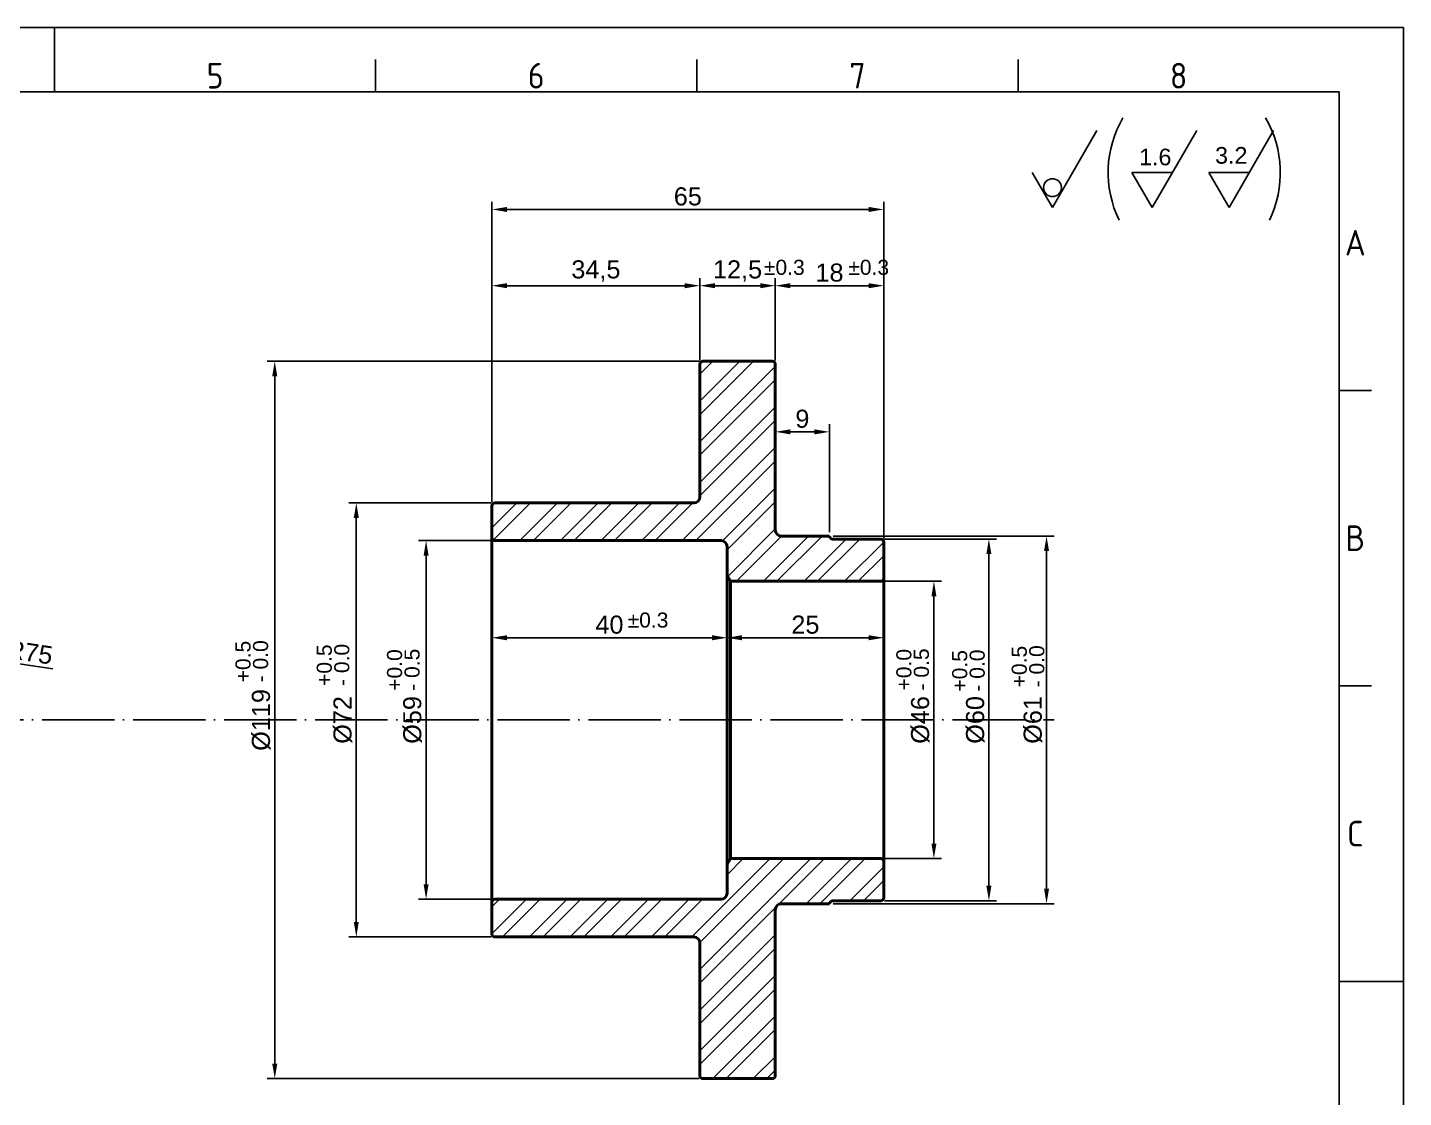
# Model space of a CAD drawing. Header units: millimetres. Extents: x 2429 to 2877, y 1091 to 1407.
# Drawn here: x 2648.3 to 2876.6, y 1230 to 1407.5 of the extents above; entities that cross this region are included whole.
import ezdxf
from ezdxf.enums import TextEntityAlignment as Align

# ---------------------------------------------------------------- set-up
doc = ezdxf.new("R2010")
doc.units = ezdxf.units.MM
doc.linetypes.add('ACAD_ISO04W100', pattern=[30, 24, -3, 0, -3])
doc.linetypes.add('ACAD_ISO05W100', pattern=[33, 24, -3, 0, -3, 0, -3])
for name, color, linetype, lineweight in [('AM_0', 7, 'Continuous', 40), ('AM_4', 1, 'ACAD_ISO04W100', 25), ('AM_5', 3, 'Continuous', 25), ('AM_BOR', 2, 'ACAD_ISO05W100', 35)]:
    doc.layers.add(name, color=color, linetype=linetype, lineweight=lineweight)
doc.styles.add('ACISOTS', font='isocp.shx', dxfattribs={"height": 1})
doc.styles.get("Standard").update_dxf_attribs({"font": 'arial.ttf'})
doc.dimstyles.new('ISO-25', dxfattribs={"dimtxt": 3, "dimasz": 2.5, "dimexe": 1.25, "dimexo": 0.625, "dimtad": 1, "dimtxsty": 'Standard', "dimcen": 2.5, "dimadec": 0, "dimazin": 0, "dimtfac": 1, "dimtmove": 0, "dimatfit": 3, "dimfxl": 1, "dimarcsym": 0})

# ---------------------------------------------------------------- blocks, each defined once
blk = doc.blocks.new('A3 ZTL')
for p, q in [((401.17, 280.82), (19.57, 280.82)), ((401.17, 9.78), (401.17, 280.82))]:
    blk.add_line(p, q)
at = {"layer": 'AM_BOR', "color": 135, "linetype": 'Continuous', "lineweight": 25}
for p, q in [((0, 290.61), (410.96, 290.61)), ((410.96, 290.61), (410.96, 0))]:
    blk.add_line(p, q, dxfattribs=at)
at = {"layer": 'AM_BOR', "color": 135, "lineweight": 25}
for p, q in [((205.48, 280.82), (205.48, 290.61)), ((254.4, 280.82), (254.4, 285.71)), ((303.33, 280.82), (303.33, 285.71)), ((352.25, 280.82), (352.25, 285.71)), ((406.07, 235.32), (401.17, 235.32)), ((406.07, 190.31), (401.17, 190.31)), ((401.17, 145.3), (410.96, 145.3))]:
    blk.add_line(p, q, dxfattribs=at)
at = {"layer": 'AM_BOR', "color": 135, "lineweight": 25, "style": 'ACISOTS'}
for s, p in [('5', (229.94, 283.27)), ('6', (278.86, 283.27)), ('7', (327.79, 283.27)), ('8', (376.71, 283.27)), ('A', (403.62, 257.83)), ('B', (403.62, 212.82)), ('C', (403.62, 167.81))]:
    blk.add_text(s, height=3.91, dxfattribs=at).set_placement(p, align=Align.MIDDLE)
blk = doc.blocks.new('*D20')
at = {"layer": 'AM_5', "color": 0, "lineweight": -2, "transparency": 16777216}
blk.add_line((2652.53, 1301.07), (2637.09, 1303.39), dxfattribs=at)
at = {"layer": 'AM_5', "color": 0, "transparency": 16777216}
blk.add_solid([(2637.16, 1303.8), (2637.03, 1302.98), (2634.62, 1303.76)], dxfattribs=at)
at = {"layer": 'Defpoints', "color": 0, "transparency": 16777216}
for p in [(2634.62, 1303.76), (2708.79, 1292.61)]:
    blk.add_point(p, dxfattribs=at)
at = {"layer": 'AM_5', "color": 0, "transparency": 16777216, "insert": (2648.68, 1303.82), "char_height": 3, "attachment_point": 5, "rotation": 351.4464}
blk.add_mtext('R75', dxfattribs=at)
blk = doc.blocks.new('*D22')
at = {"layer": 'AM_5', "color": 0, "lineweight": -2, "transparency": 16777216}
for p, q in [((2725.25, 1328.61), (2701.63, 1328.61)), ((2702.88, 1326.11), (2702.88, 1259.11)), ((2725.25, 1256.61), (2701.63, 1256.61))]:
    blk.add_line(p, q, dxfattribs=at)
at = {"layer": 'AM_5', "color": 0, "transparency": 16777216}
for points in [[(2702.46, 1326.11), (2703.29, 1326.11), (2702.88, 1328.61)], [(2702.46, 1259.11), (2703.29, 1259.11), (2702.88, 1256.61)]]:
    blk.add_solid(points, dxfattribs=at)
at = {"layer": 'Defpoints', "color": 0, "transparency": 16777216}
for p in [(2725.87, 1328.61), (2702.88, 1256.61), (2725.87, 1256.61)]:
    blk.add_point(p, dxfattribs=at)
at = {"layer": 'AM_5', "color": 0, "transparency": 16777216, "insert": (2700.64, 1292.61), "char_height": 3, "attachment_point": 5, "rotation": 90}
blk.add_mtext('%%c72', dxfattribs=at)
blk = doc.blocks.new('*D23')
at = {"layer": 'AM_5', "color": 0, "lineweight": -2, "transparency": 16777216}
for p, q in [((2725.25, 1322.36), (2713.2, 1322.36)), ((2714.45, 1319.86), (2714.45, 1265.36)), ((2725.25, 1262.86), (2713.2, 1262.86))]:
    blk.add_line(p, q, dxfattribs=at)
at = {"layer": 'AM_5', "color": 0, "transparency": 16777216}
for points in [[(2714.04, 1319.86), (2714.87, 1319.86), (2714.45, 1322.36)], [(2714.04, 1265.36), (2714.87, 1265.36), (2714.45, 1262.86)]]:
    blk.add_solid(points, dxfattribs=at)
at = {"layer": 'Defpoints', "color": 0, "transparency": 16777216}
for p in [(2725.87, 1322.36), (2714.45, 1262.86), (2725.87, 1262.86)]:
    blk.add_point(p, dxfattribs=at)
at = {"layer": 'AM_5', "color": 0, "transparency": 16777216, "insert": (2712.21, 1292.61), "char_height": 3, "attachment_point": 5, "rotation": 90}
blk.add_mtext('%%C59', dxfattribs=at)
blk = doc.blocks.new('*D24')
at = {"layer": 'AM_5', "color": 0, "lineweight": -2, "transparency": 16777216}
for p, q in [((2759.75, 1352.11), (2688.1, 1352.11)), ((2689.35, 1349.61), (2689.35, 1235.61)), ((2759.75, 1233.11), (2688.1, 1233.11))]:
    blk.add_line(p, q, dxfattribs=at)
at = {"layer": 'AM_5', "color": 0, "transparency": 16777216}
for points in [[(2688.93, 1349.61), (2689.77, 1349.61), (2689.35, 1352.11)], [(2688.93, 1235.61), (2689.77, 1235.61), (2689.35, 1233.11)]]:
    blk.add_solid(points, dxfattribs=at)
at = {"layer": 'Defpoints', "color": 0, "transparency": 16777216}
for p in [(2760.37, 1352.11), (2689.35, 1233.11), (2760.37, 1233.11)]:
    blk.add_point(p, dxfattribs=at)
at = {"layer": 'AM_5', "color": 0, "transparency": 16777216, "insert": (2687.11, 1292.61), "char_height": 3, "attachment_point": 5, "rotation": 90}
blk.add_mtext('%%C119', dxfattribs=at)
blk = doc.blocks.new('*D25')
at = {"layer": 'AM_5', "color": 0, "lineweight": -2, "transparency": 16777216}
for p, q in [((2782, 1323.11), (2818.62, 1323.11)), ((2817.37, 1320.61), (2817.37, 1264.61)), ((2782, 1262.11), (2818.62, 1262.11))]:
    blk.add_line(p, q, dxfattribs=at)
at = {"layer": 'AM_5', "color": 0, "transparency": 16777216}
for points in [[(2816.96, 1320.61), (2817.79, 1320.61), (2817.37, 1323.11)], [(2816.96, 1264.61), (2817.79, 1264.61), (2817.37, 1262.11)]]:
    blk.add_solid(points, dxfattribs=at)
at = {"layer": 'Defpoints', "color": 0, "transparency": 16777216}
for p in [(2781.37, 1323.11), (2781.37, 1262.11), (2817.37, 1262.11)]:
    blk.add_point(p, dxfattribs=at)
at = {"layer": 'AM_5', "color": 0, "transparency": 16777216, "insert": (2815.13, 1292.61), "char_height": 3, "attachment_point": 5, "rotation": 90}
blk.add_mtext('%%C61', dxfattribs=at)
blk = doc.blocks.new('*D26')
at = {"layer": 'AM_5', "color": 0, "lineweight": -2, "transparency": 16777216}
for p, q in [((2790.5, 1322.61), (2809.06, 1322.61)), ((2807.81, 1320.11), (2807.81, 1265.11)), ((2790.5, 1262.61), (2809.06, 1262.61))]:
    blk.add_line(p, q, dxfattribs=at)
at = {"layer": 'AM_5', "color": 0, "transparency": 16777216}
for points in [[(2807.39, 1320.11), (2808.23, 1320.11), (2807.81, 1322.61)], [(2807.39, 1265.11), (2808.23, 1265.11), (2807.81, 1262.61)]]:
    blk.add_solid(points, dxfattribs=at)
at = {"layer": 'Defpoints', "color": 0, "transparency": 16777216}
for p in [(2789.87, 1322.61), (2789.87, 1262.61), (2807.81, 1262.61)]:
    blk.add_point(p, dxfattribs=at)
at = {"layer": 'AM_5', "color": 0, "transparency": 16777216, "insert": (2805.57, 1292.61), "char_height": 3, "attachment_point": 5, "rotation": 90}
blk.add_mtext('%%C60', dxfattribs=at)
blk = doc.blocks.new('*D27')
at = {"layer": 'AM_5', "color": 0, "lineweight": -2, "transparency": 16777216}
for p, q in [((2790.5, 1315.61), (2799.94, 1315.61)), ((2798.69, 1313.11), (2798.69, 1272.11)), ((2790.5, 1269.61), (2799.94, 1269.61))]:
    blk.add_line(p, q, dxfattribs=at)
at = {"layer": 'AM_5', "color": 0, "transparency": 16777216}
for points in [[(2798.28, 1313.11), (2799.11, 1313.11), (2798.69, 1315.61)], [(2798.28, 1272.11), (2799.11, 1272.11), (2798.69, 1269.61)]]:
    blk.add_solid(points, dxfattribs=at)
at = {"layer": 'Defpoints', "color": 0, "transparency": 16777216}
for p in [(2789.87, 1315.61), (2789.87, 1269.61), (2798.69, 1269.61)]:
    blk.add_point(p, dxfattribs=at)
at = {"layer": 'AM_5', "color": 0, "transparency": 16777216, "insert": (2796.45, 1292.61), "char_height": 3, "attachment_point": 5, "rotation": 90}
blk.add_mtext('%%C46', dxfattribs=at)
blk = doc.blocks.new('*D28')
at = {"layer": 'AM_5', "color": 0, "lineweight": -2, "transparency": 16777216}
for p, q in [((2725.37, 1328.73), (2725.37, 1365.89)), ((2759.87, 1352.23), (2759.87, 1365.89)), ((2727.87, 1364.64), (2757.37, 1364.64))]:
    blk.add_line(p, q, dxfattribs=at)
at = {"layer": 'AM_5', "color": 0, "transparency": 16777216}
for points in [[(2727.87, 1365.06), (2727.87, 1364.22), (2725.37, 1364.64)], [(2757.37, 1365.06), (2757.37, 1364.22), (2759.87, 1364.64)]]:
    blk.add_solid(points, dxfattribs=at)
at = {"layer": 'Defpoints', "color": 0, "transparency": 16777216}
for p in [(2759.87, 1364.64), (2759.87, 1351.61), (2725.37, 1328.11)]:
    blk.add_point(p, dxfattribs=at)
at = {"layer": 'AM_5', "color": 0, "transparency": 16777216, "insert": (2742.62, 1367.07), "char_height": 3, "attachment_point": 5}
blk.add_mtext('34,5', dxfattribs=at)
blk = doc.blocks.new('*D29')
at = {"layer": 'AM_5', "color": 0, "lineweight": -2, "transparency": 16777216}
for p, q in [((2759.87, 1352.23), (2759.87, 1365.89)), ((2772.37, 1352.23), (2772.37, 1365.89)), ((2762.37, 1364.64), (2769.87, 1364.64))]:
    blk.add_line(p, q, dxfattribs=at)
at = {"layer": 'AM_5', "color": 0, "transparency": 16777216}
for points in [[(2762.37, 1365.06), (2762.37, 1364.22), (2759.87, 1364.64)], [(2769.87, 1365.06), (2769.87, 1364.22), (2772.37, 1364.64)]]:
    blk.add_solid(points, dxfattribs=at)
at = {"layer": 'Defpoints', "color": 0, "transparency": 16777216}
for p in [(2772.37, 1364.64), (2759.87, 1351.61), (2772.37, 1351.61)]:
    blk.add_point(p, dxfattribs=at)
at = {"layer": 'AM_5', "color": 0, "transparency": 16777216, "insert": (2766.12, 1367.07), "char_height": 3, "attachment_point": 5}
blk.add_mtext('12,5', dxfattribs=at)
blk = doc.blocks.new('*D30')
at = {"layer": 'AM_5', "color": 0, "lineweight": -2, "transparency": 16777216}
for p, q in [((2772.37, 1341.02), (2772.37, 1341.65)), ((2778.87, 1340.4), (2774.87, 1340.4)), ((2781.37, 1323.73), (2781.37, 1341.65))]:
    blk.add_line(p, q, dxfattribs=at)
at = {"layer": 'AM_5', "color": 0, "transparency": 16777216}
for points in [[(2774.87, 1340.81), (2774.87, 1339.98), (2772.37, 1340.4)], [(2778.87, 1340.81), (2778.87, 1339.98), (2781.37, 1340.4)]]:
    blk.add_solid(points, dxfattribs=at)
at = {"layer": 'Defpoints', "color": 0, "transparency": 16777216}
for p in [(2772.37, 1340.4), (2772.37, 1340.4), (2781.37, 1323.11)]:
    blk.add_point(p, dxfattribs=at)
at = {"layer": 'AM_5', "color": 0, "transparency": 16777216, "insert": (2776.87, 1342.55), "char_height": 3, "attachment_point": 5}
blk.add_mtext('9', dxfattribs=at)
blk = doc.blocks.new('*D31')
at = {"layer": 'AM_5', "color": 0, "lineweight": -2, "transparency": 16777216}
for p, q in [((2772.37, 1365.27), (2772.37, 1365.89)), ((2790.37, 1322.73), (2790.37, 1365.89)), ((2787.87, 1364.64), (2774.87, 1364.64))]:
    blk.add_line(p, q, dxfattribs=at)
at = {"layer": 'AM_5', "color": 0, "transparency": 16777216}
for points in [[(2774.87, 1365.06), (2774.87, 1364.22), (2772.37, 1364.64)], [(2787.87, 1365.06), (2787.87, 1364.22), (2790.37, 1364.64)]]:
    blk.add_solid(points, dxfattribs=at)
at = {"layer": 'Defpoints', "color": 0, "transparency": 16777216}
for p in [(2772.37, 1364.64), (2772.37, 1364.64), (2790.37, 1322.11)]:
    blk.add_point(p, dxfattribs=at)
at = {"layer": 'AM_5', "color": 0, "transparency": 16777216, "insert": (2781.37, 1366.8), "char_height": 3, "attachment_point": 5}
blk.add_mtext('18', dxfattribs=at)
blk = doc.blocks.new('*D32')
at = {"layer": 'AM_5', "color": 0, "lineweight": -2, "transparency": 16777216}
for p, q in [((2725.37, 1365.27), (2725.37, 1378.54)), ((2727.87, 1377.29), (2787.87, 1377.29)), ((2790.37, 1365.27), (2790.37, 1378.54))]:
    blk.add_line(p, q, dxfattribs=at)
at = {"layer": 'AM_5', "color": 0, "transparency": 16777216}
for points in [[(2727.87, 1377.7), (2727.87, 1376.87), (2725.37, 1377.29)], [(2787.87, 1377.7), (2787.87, 1376.87), (2790.37, 1377.29)]]:
    blk.add_solid(points, dxfattribs=at)
at = {"layer": 'Defpoints', "color": 0, "transparency": 16777216}
for p in [(2790.37, 1377.29), (2725.37, 1364.64), (2790.37, 1364.64)]:
    blk.add_point(p, dxfattribs=at)
at = {"layer": 'AM_5', "color": 0, "transparency": 16777216, "insert": (2757.87, 1379.44), "char_height": 3, "attachment_point": 5}
blk.add_mtext('65', dxfattribs=at)
blk = doc.blocks.new('*D33')
at = {"layer": 'AM_5', "color": 0, "lineweight": -2, "transparency": 16777216}
for p, q in [((2725.37, 1306.87), (2725.37, 1307.49)), ((2727.87, 1306.24), (2761.87, 1306.24)), ((2764.37, 1306.87), (2764.37, 1307.49))]:
    blk.add_line(p, q, dxfattribs=at)
at = {"layer": 'AM_5', "color": 0, "transparency": 16777216}
for points in [[(2727.87, 1306.66), (2727.87, 1305.82), (2725.37, 1306.24)], [(2761.87, 1306.66), (2761.87, 1305.82), (2764.37, 1306.24)]]:
    blk.add_solid(points, dxfattribs=at)
at = {"layer": 'Defpoints', "color": 0, "transparency": 16777216}
for p in [(2725.37, 1306.24), (2764.37, 1306.24), (2764.37, 1306.24)]:
    blk.add_point(p, dxfattribs=at)
at = {"layer": 'AM_5', "color": 0, "transparency": 16777216, "insert": (2744.87, 1308.4), "char_height": 3, "attachment_point": 5}
blk.add_mtext('40', dxfattribs=at)
blk = doc.blocks.new('*D35')
at = {"layer": 'AM_5', "color": 0, "lineweight": -2, "transparency": 16777216}
for p, q in [((2790.37, 1315.48), (2790.37, 1304.99)), ((2764.37, 1306.87), (2764.37, 1307.49)), ((2766.87, 1306.24), (2787.87, 1306.24))]:
    blk.add_line(p, q, dxfattribs=at)
at = {"layer": 'AM_5', "color": 0, "transparency": 16777216}
for points in [[(2766.87, 1306.66), (2766.87, 1305.82), (2764.37, 1306.24)], [(2787.87, 1306.66), (2787.87, 1305.82), (2790.37, 1306.24)]]:
    blk.add_solid(points, dxfattribs=at)
at = {"layer": 'Defpoints', "color": 0, "transparency": 16777216}
for p in [(2790.37, 1316.11), (2764.37, 1306.24), (2790.37, 1306.24)]:
    blk.add_point(p, dxfattribs=at)
at = {"layer": 'AM_5', "color": 0, "transparency": 16777216, "insert": (2777.37, 1308.4), "char_height": 3, "attachment_point": 5}
blk.add_mtext('25', dxfattribs=at)

msp = doc.modelspace()

# ---------------------------------------------------------------- hatches: boundary and pattern name
at = {"layer": 'AM_5'}
h = msp.add_hatch(dxfattribs=at)
h.set_pattern_fill('ANSI32', color=1, scale=0.5)
h.paths.add_polyline_path([(2772.374, 1351.605, 0.4142136), (2771.874, 1352.105), (2760.374, 1352.105, 0.4142136), (2759.874, 1351.605), (2759.874, 1329.605, -0.4142136), (2758.874, 1328.605), (2725.874, 1328.605, 0.4142136), (2725.374, 1328.105), (2725.374, 1322.855, 0.4142136), (2725.874, 1322.355), (2763.374, 1322.355, -0.4142136), (2764.374, 1321.355), (2764.374, 1316.605), (2764.951, 1315.605), (2789.874, 1315.605, 0.4142136), (2790.374, 1316.105), (2790.374, 1322.105, 0.4142136), (2789.874, 1322.605), (2781.874, 1322.605, -0.4142136), (2781.374, 1323.105), (2773.374, 1323.105, -0.4142136), (2772.374, 1324.105)])
h.paths.add_polyline_path([(2772.374, 1261.105, -0.4142136), (2773.374, 1262.105), (2781.374, 1262.105, -0.4142136), (2781.874, 1262.605), (2789.874, 1262.605, 0.4142136), (2790.374, 1263.105), (2790.374, 1269.105, 0.4142136), (2789.874, 1269.605), (2764.951, 1269.605), (2764.374, 1268.605), (2764.374, 1263.855, -0.4142136), (2763.374, 1262.855), (2725.874, 1262.855, 0.4142136), (2725.374, 1262.355), (2725.374, 1257.105, 0.4142136), (2725.874, 1256.605), (2758.874, 1256.605, -0.4142136), (2759.874, 1255.605), (2759.874, 1233.605, 0.4142136), (2760.374, 1233.105), (2771.874, 1233.105, 0.4142136), (2772.374, 1233.605)])

# ---------------------------------------------------------------- linework, layer by layer
at = {"layer": 'AM_0'}
for p, q in [((2759.874, 1329.605), (2759.874, 1351.605)), ((2771.874, 1352.105), (2760.374, 1352.105)), ((2772.374, 1324.105), (2772.374, 1351.605)), ((2758.874, 1328.605), (2725.874, 1328.605)), ((2725.374, 1257.105), (2725.374, 1328.105)), ((2763.374, 1322.355), (2725.874, 1322.355)), ((2781.374, 1323.105), (2773.374, 1323.105)), ((2789.874, 1322.605), (2781.874, 1322.605)), ((2790.374, 1322.105), (2790.374, 1263.105)), ((2764.374, 1263.855), (2764.374, 1321.355)), ((2764.951, 1315.605), (2764.374, 1316.605)), ((2764.951, 1269.605), (2764.951, 1315.605)), ((2789.874, 1315.605), (2764.951, 1315.605)), ((2764.374, 1268.605), (2764.951, 1269.605)), ((2764.951, 1269.605), (2789.874, 1269.605)), ((2725.874, 1262.855), (2763.374, 1262.855)), ((2781.874, 1262.605), (2789.874, 1262.605)), ((2772.374, 1233.605), (2772.374, 1261.105)), ((2773.374, 1262.105), (2781.374, 1262.105)), ((2725.874, 1256.605), (2758.874, 1256.605)), ((2759.874, 1233.605), (2759.874, 1255.605)), ((2760.374, 1233.105), (2771.874, 1233.105))]:
    msp.add_line(p, q, dxfattribs=at)
for centre, radius, start, end in [((2760.374, 1351.605), 0.5, 90, 180), ((2771.874, 1351.605), 0.5, 0, 90), ((2725.874, 1328.105), 0.5, 90, 180), ((2758.874, 1329.605), 1, 270, 0), ((2773.374, 1324.105), 1, 180, 270), ((2725.874, 1322.855), 0.5, 180, 270), ((2763.374, 1321.355), 1, 0, 90), ((2781.874, 1323.105), 0.5, 180, 270), ((2789.874, 1322.105), 0.5, 0, 90), ((2789.874, 1316.105), 0.5, 270, 0), ((2789.874, 1269.105), 0.5, 0, 90), ((2725.874, 1262.355), 0.5, 90, 180), ((2763.374, 1263.855), 1, 270, 0), ((2781.874, 1262.105), 0.5, 90, 180), ((2789.874, 1263.105), 0.5, 270, 0), ((2773.374, 1261.105), 1, 90, 180), ((2725.874, 1257.105), 0.5, 180, 270), ((2758.874, 1255.605), 1, 0, 90), ((2760.374, 1233.605), 0.5, 180, 270), ((2771.874, 1233.605), 0.5, 270, 0)]:
    msp.add_arc(centre, radius, start, end, dxfattribs=at)
at = {"layer": 'AM_4', "ltscale": 0.5}
msp.add_line((2514.874, 1292.605), (2818.652, 1292.605), dxfattribs=at)
at = {"layer": 'AM_5'}
for p, q in [((2825.723, 1390.393), (2818.346, 1377.616)), ((2842.277, 1390.393), (2834.9, 1377.616)), ((2855.03, 1390.393), (2847.653, 1377.616)), ((2814.993, 1383.424), (2818.346, 1377.616)), ((2831.546, 1383.424), (2838.253, 1383.424)), ((2831.546, 1383.424), (2834.9, 1377.616)), ((2844.3, 1383.424), (2851.006, 1383.424)), ((2844.3, 1383.424), (2847.653, 1377.616))]:
    msp.add_line(p, q, dxfattribs=at)
msp.add_circle((2818.359, 1380.907), 1.487, dxfattribs=at)
for centre, start, end in [((2845.65, 1383.411), 149.81687, 205.95777), ((2838.098, 1383.411), 334.04223, 30.18313)]:
    msp.add_arc(centre, 18.059, start, end, dxfattribs=at)

# ---------------------------------------------------------------- block references
at = {"linetype": 'ByBlock', "lineweight": 0, "xscale": 1.089, "yscale": 1.089, "zscale": 1.089}
msp.add_blockref('A3 ZTL', (2429.046, 1090.997), dxfattribs=at)

# ---------------------------------------------------------------- texts
at = {"layer": 'AM_5', "attachment_point": 1}
for s, width, insert, char_height in [('1.6', 18.23779, (2832.727, 1387.374), 2.76), ('3.2', 18.23779, (2845.335, 1387.641), 2.76), ('%%P0.3', 19.34928, (2770.487, 1368.942), 2.5), ('%%P0.3', 19.34928, (2784.484, 1368.942), 2.5), ('%%P0.3', 19.34928, (2747.882, 1310.43), 2.5)]:
    msp.add_mtext_dynamic_manual_height_columns(s, width=width, gutter_width=12.5, heights=[0], dxfattribs=dict(at, insert=insert, char_height=char_height))
at = {"layer": 'AM_5', "char_height": 2.5, "attachment_point": 1, "rotation": 90}
for s, insert in [('+0.5', (2682.836, 1298.844)), ('- 0.0', (2685.743, 1298.844)), ('+0.5', (2696.305, 1298.242)), ('- 0.0', (2699.212, 1298.242)), ('+0.0', (2707.965, 1297.439)), ('- 0.5', (2710.872, 1297.439)), ('+0.0', (2792.45, 1297.49)), ('- 0.5', (2795.357, 1297.49)), ('+0.5', (2801.709, 1297.302)), ('- 0.0', (2804.616, 1297.302)), ('+0.5', (2811.59, 1298.007)), ('- 0.0', (2814.498, 1298.007))]:
    msp.add_mtext_dynamic_manual_height_columns(s, width=19.34928, gutter_width=12.5, heights=[0], dxfattribs=dict(at, insert=insert))

# ---------------------------------------------------------------- dimensions: what is measured, and where the dimension line sits
at = {"layer": 'AM_5'}
for base, p1, p2, picture, middle in [((2790.374, 1377.286), (2725.374, 1364.64), (2790.374, 1364.64), '*D32', (2757.874, 1379.442)), ((2759.874, 1364.64), (2725.374, 1328.105), (2759.874, 1351.605), '*D28', (2742.624, 1367.068)), ((2772.374, 1364.64), (2759.874, 1351.605), (2772.374, 1351.605), '*D29', (2766.124, 1367.068)), ((2772.374, 1364.64), (2790.374, 1322.105), (2772.374, 1364.64), '*D31', (2781.374, 1366.797)), ((2772.374, 1340.398), (2781.374, 1323.105), (2772.374, 1340.398), '*D30', (2776.874, 1342.554))]:
    dim = msp.add_linear_dim(base=base, p1=p1, p2=p2, dimstyle='ISO-25', dxfattribs=at)
    dim.commit()
    dim.dimension.update_dxf_attribs({"geometry": picture, "text_midpoint": middle})
for base, p1, p2, text, picture, middle in [((2689.35, 1233.105), (2760.374, 1352.105), (2760.374, 1233.105), '%%C119', '*D24', (2687.11, 1292.605)), ((2702.878, 1256.605), (2725.874, 1328.605), (2725.874, 1256.605), '%%c72', '*D22', (2700.638, 1292.605)), ((2714.454, 1262.855), (2725.874, 1322.355), (2725.874, 1262.855), '%%C59', '*D23', (2712.213, 1292.605)), ((2817.374, 1262.105), (2781.374, 1323.105), (2781.374, 1262.105), '%%C61', '*D25', (2815.134, 1292.605)), ((2807.811, 1262.605), (2789.874, 1322.605), (2789.874, 1262.605), '%%C60', '*D26', (2805.57, 1292.605)), ((2798.694, 1269.605), (2789.874, 1315.605), (2789.874, 1269.605), '%%C46', '*D27', (2796.453, 1292.605))]:
    dim = msp.add_linear_dim(base=base, p1=p1, p2=p2, angle=90, text=text, dimstyle='ISO-25', dxfattribs=at)
    dim.commit()
    dim.dimension.update_dxf_attribs({"geometry": picture, "text_midpoint": middle})
for base, p1, p2, text, picture, middle in [((2790.374, 1306.24), (2764.374, 1306.24), (2790.374, 1316.105), '25', '*D35', (2777.374, 1308.397)), ((2764.374, 1306.24), (2725.374, 1306.24), (2764.374, 1306.24), '40', '*D33', (2744.874, 1308.397))]:
    dim = msp.add_linear_dim(base=base, p1=p1, p2=p2, text=text, dimstyle='ISO-25', dxfattribs=at)
    dim.commit()
    dim.dimension.update_dxf_attribs({"geometry": picture, "text_midpoint": middle})
dim = msp.add_radius_dim(center=(2708.787, 1292.605), mpoint=(2634.621, 1303.76), dimstyle='ISO-25', dxfattribs=at)
dim.commit()
dim.dimension.update_dxf_attribs({"geometry": '*D20', "text_midpoint": (2648.361, 1301.694), "dimtype": 164})

doc.saveas('drawing.dxf')
